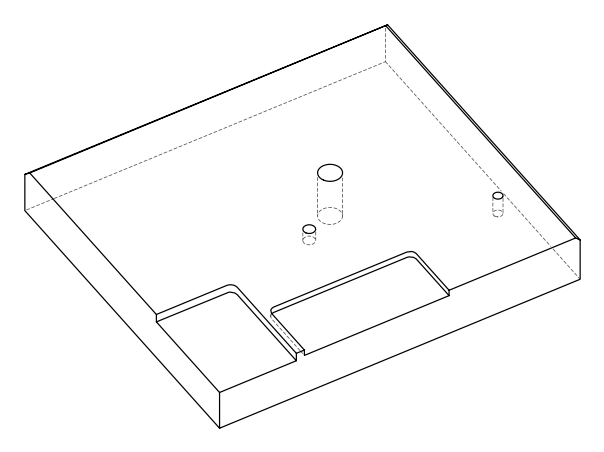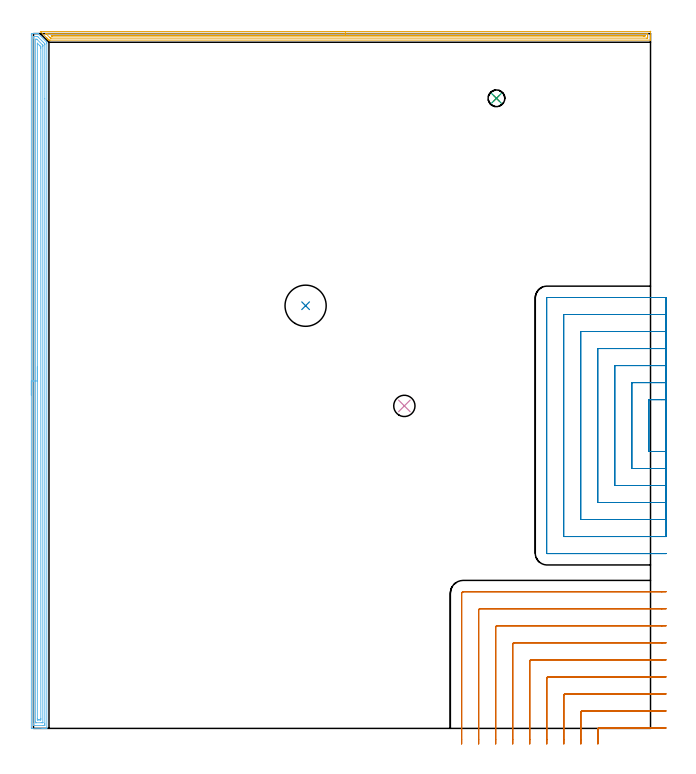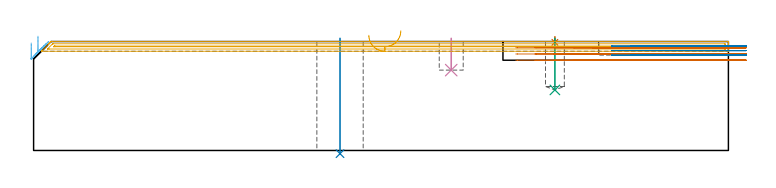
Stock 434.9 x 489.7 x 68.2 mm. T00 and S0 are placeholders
(PLAN: 8 operations, 5 tool changes, 52.6 min)
(1 SPOT_DRILL | STEP1POCKET | NXT0321_9005460120000 | 0.03 min | 0 mm3)
(2 INDEXABLE_INSERT_DRILL_THROUGH_HOLE_FROM_SOLID | STEP1HOLE | NXT0302_029 | 0.29 min | 44997 mm3)
(3 DRILL_BLIND_HOLE_INTO_CENTER | STEP1POCKET | NXT0301_089 | 0.13 min | 3139 mm3)
(4 INDEXABLE_INSERT_DRILL_BLIND_HOLE_FROM_SOLID | STEP1POCKET_1 | UGT0302_001 | 0.08 min | 3155 mm3)
(5 AREA_MILL | FG_CHAMFER_SURFACE | UGT0205_001 | 10.41 min | 8070 mm3)
(6 AREA_MILL_1 | FG_CHAMFER_SURFACE_1 | UGT0205_001 | 15.87 min | 28937 mm3)
(7 MILL_CORNER_NOTCH_RECTANGULAR | CORNER_NOTCH_RECTANGULAR | UGT0201_010 | Follow Part, ap 4, ae 75% | 9.09 min | 172000 mm3)
(8 MILL_SLOT | SLOT_PARTIAL_RECTANGULAR | UGT0201_010 | Follow Part, ap 4, ae 75% | 16.69 min | 135359 mm3)
(TOOL NXT0321_9005460120000 | NC Spot Drill, 142deg, 12mm, Carbide, Uncoated | D12 PA142 FL30 Z2)
(TOOL NXT0302_029 | Index. Insert Drill 29mm [880-D2900L32-05] | D29 PA176 FL145 Z2)
(TOOL NXT0301_089 | Carbide Drill 11.8mm [860.1-1180-035A1-MM 2214] | D11.8 PA140 FL55 Z2)
(TOOL UGT0302_001 | Indexable Insert Drill 15mm | D15 PA180 FL50 Z2)
(TOOL UGT0205_001 | Chamfer Mill 20 x 3 x 45 deg. | D20 FL50 Z2)
(TOOL UGT0201_010 | End Mill 16 mm | D16 FL22 Z2)
(OP 1 SPOT_DRILL)
G17 G21 G94 G90
T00 M6
G54
G17 G0 G90 X326.3 Y444.1 S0 M3
G43 Z78.2 H0
G94 G81 G98 Z67.692 F250. R71.2
G80
M5
M2
(OP 2 INDEXABLE_INSERT_DRILL_THROUGH_HOLE_FROM_SOLID)
G17 G21 G94 G90
T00 M6
G54
G17 G0 G90 X191.8 Y297.9 S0 M3
G43 Z78.2 H1
G94 G81 G98 Z-2.006 F250. R70.2
G80
M5
M2
(OP 3 DRILL_BLIND_HOLE_INTO_CENTER)
G17 G21 G94 G90
T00 M6
G54
G17 G0 G90 X326.3 Y444.1 S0 M3
G43 Z78.2 H1
G94 G81 G98 Z37.9 F250. R70.2
G80
M5
M2
(OP 4 INDEXABLE_INSERT_DRILL_BLIND_HOLE_FROM_SOLID)
G17 G21 G94 G90
T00 M6
G54
G17 G0 G90 X261.4 Y227.3 S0 M3
G43 Z78.2 H0
G94 G81 G98 Z50.3 F250. R70.2
G80
M5
M2
(OP 5 AREA_MILL)
G17 G21 G94 G90
T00 M6
G54
G17 G0 G90 X209.85 Y491.2 S1061 M3
G43 Z78.2 H0
Z72.1
G94 G1 X209.888 Z71.228 F250.
X210.002 Z70.363
X210.191 Z69.512
X210.453 Z68.68
X210.787 Z67.874
X211.19 Z67.1
X211.658 Z66.364
X212.19 Z65.672
X212.779 Z65.029
X213.422 Z64.439
X214.114 Z63.908
X214.85 Z63.44
X215.624 Z63.037
X216.43 Z62.703
X217.262 Z62.441
X218.113 Z62.252
X218.978 Z62.138
X219.85 Z62.1
X434.28
X434.853 Y491.199 Z62.098
X434.898 Y491.196 Z62.1
X434.899 Z62.101
X434.9 Y488.15 Z65.144
Y487.611 Z65.686
Y487.271 Z66.025
Y486.732 Z66.564
Y486.392 Z66.902
Y485.42 Z67.88
X434.89 Y485.106 Z68.193
X434.727 Y485.1 Z68.2
X11.674
X10.898 Y485.105 Z68.191
X10.872 Y485.126 Z68.17
X10.78 Y485.218 Z68.079
X10.484 Y485.514 Z67.782
X10.334 Y485.665 Z67.632
X10.199 Y485.799 Z67.498
X10.044 Y485.953 Z67.342
X9.887 Y486.112 Z67.186
X9.767 Y486.232 Z67.066
X9.605 Y486.392 Z66.902
X9.44 Y486.559 Z66.739
X9.335 Y486.664 Z66.634
X5.178 Y490.822 Z62.478
X4.973 Y491.029 Z62.271
X4.819 Y491.193 Z62.106
X4.973 Y491.2 Z62.1
X219.85
Y489.786 Z63.514
X432.617
X432.855 Y489.784 Z63.516
X432.884 Y489.782 Z63.518
X432.89 Y489.779 Z63.521
X432.894 Y489.772 Z63.528
X432.898 Y489.738 Z63.562
X432.9 Y489.705 Z63.595
Y489.508 Z63.792
Y488.15 Z65.15
Y487.751 Z65.549
X432.896 Y487.271 Z66.029
X432.89 Y486.881 Z66.419
X432.869 Y486.521 Z66.779
X432.494 Y486.516 Z66.784
X432.369 Y486.515 Z66.785
X12.443 Y486.514 Z66.786
X12.059 Y486.517 Z66.783
X11.963 Y486.519 Z66.781
X11.944 Y486.521 Z66.779
X11.911 Y486.549 Z66.751
X11.846 Y486.608 Z66.692
X11.674 Y486.776 Z66.524
X8.993 Y489.457 Z63.843
X8.755 Y489.701 Z63.599
X8.714 Y489.747 Z63.553
X8.689 Y489.779 Z63.521
X8.737 Y489.78 Z63.52
X8.993 Y489.785 Z63.515
X9.117
X9.887 Y489.786 Z63.514
X219.85
Y488.372 Z64.928
X430.707 Y488.371 Z64.929
X430.782
X430.841 Y488.368 Z64.932
X430.879 Y488.365 Z64.935
X430.89 Y488.361 Z64.939
X430.892 Y488.34 Z64.96
X430.896 Y488.15 Z65.15
X430.895 Y487.965 Z65.335
X430.89 Y487.938 Z65.362
X430.873 Y487.935 Z65.365
X430.819 Y487.932 Z65.368
X430.707 Y487.93 Z65.37
X430.038 Y487.928 Z65.372
X429.813
X13.461 Y487.929 Z65.371
X13.235 Y487.931 Z65.369
X13.085 Y487.933 Z65.367
X12.974 Y487.937 Z65.363
X12.931 Y487.978 Z65.322
X12.752 Y488.15 Z65.15
X12.567 Y488.336 Z64.964
X12.542 Y488.369 Z64.931
X12.567 Y488.37 Z64.93
X13.235 Y488.372 Z64.928
X13.461
X219.85
X220.722 Z64.966
X221.586 Z65.08
X222.438 Z65.269
X223.27 Z65.531
X224.076 Z65.865
X224.85 Z66.268
X225.586 Z66.737
X226.278 Z67.268
X226.921 Z67.857
X227.51 Z68.501
X228.041 Z69.193
X228.51 Z69.928
X228.913 Z70.702
X229.247 Z71.508
X229.509 Z72.34
X229.698 Z73.192
X229.812 Z74.057
X229.85 Z74.928
G0 Z78.2
M5
M2
(OP 6 AREA_MILL_1)
G17 G21 G94 G90
T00 M6
G54
G17 G0 G90 X-1.5 Y234.85 S1061 M3
G43 Z78.2 H0
Z67.3
G94 G1 Y234.888 Z66.428 F250.
Y235.002 Z65.564
Y235.191 Z64.712
Y235.453 Z63.88
Y235.787 Z63.074
Y236.19 Z62.3
Y236.658 Z61.564
Y237.19 Z60.872
Y237.779 Z60.229
Y238.422 Z59.64
Y239.114 Z59.108
Y239.85 Z58.64
Y240.624 Z58.237
Y241.43 Z57.903
Y242.262 Z57.641
Y243.114 Z57.452
Y243.978 Z57.338
Y244.85 Z57.3
Y488.756
X-1.499 Y489.087 Z57.301
X-1.493 Y489.642 Z57.303
X-1.491 Y489.692 Z57.305
X-0.94 Y489.7 Z57.855
X-0.662 Z58.133
X-0.051 Z58.743
X0.506 Z59.303
X0.838 Z59.634
X1.395 Z60.191
X1.727 Z60.522
X2.391 Z61.19
X3.061 Z61.86
X3.175 Y489.699 Z61.974
X3.3 Y489.69 Z62.095
X3.428 Y489.572 Z62.228
X9.287 Y483.712 Z68.087
X9.395 Y483.595 Z68.191
X9.4 Y482.836 Z68.2
Y0.167
X9.397 Y0.01 Z68.188
X9.359 Y0.007 Z68.15
X8.982 Y0. Z67.782
X8.615 Z67.414
X7.951 Z66.746
X6.73 Z65.527
X6.173 Z64.967
X-1.22 Y0.001 Z57.578
X-1.492 Y0.01 Z57.306
X-1.499 Y0.281 Z57.299
Y0.302
X-1.5 Y244.85 Z57.3
X-0.086 Z58.714
Y486.408
X-0.084 Y487.301 Z58.716
X-0.083 Y487.333 Z58.717
X-0.051 Y487.69 Z58.749
X0.442 Y487.698 Z59.242
X2.219 Y487.7 Z61.019
X2.616 Y487.697 Z61.416
X2.749 Y487.693 Z61.549
X2.851 Y487.687 Z61.651
X2.929 Y487.612 Z61.729
X3.249 Y487.301 Z62.049
X7.062 Y483.488 Z65.862
X7.711 Y482.836 Z66.511
X7.951 Y482.587 Z66.751
X7.984 Y481.943 Z66.784
X7.985 Y481.909 Z66.785
X7.986 Y443.725 Z66.786
Y3.292
X7.984 Y2.399 Z66.784
X7.983 Y2.367 Z66.783
X7.951 Y2.01 Z66.751
X7.457 Y2.002 Z66.257
X7.062 Y2.001 Z65.862
X6.57 Y2. Z65.37
X0.838 Y2.001 Z59.638
X0.344 Y2.002 Z59.144
X-0.051 Y2.01 Z58.749
X-0.083 Y2.399 Z58.717
X-0.084 Y2.432 Z58.716
X-0.086 Y3.292 Z58.714
Y244.85
X1.328 Z60.128
X1.329 Y485.515 Z60.129
X1.33 Y485.615 Z60.13
X1.333 Y485.664 Z60.133
X1.335 Y485.682 Z60.135
X1.359 Y485.69 Z60.159
X1.545 Y485.698 Z60.345
X1.727 Y485.699 Z60.527
X1.911 Y485.698 Z60.711
X2.28 Y485.693 Z61.08
X2.384 Y485.69 Z61.184
X2.421 Y485.668 Z61.221
X2.476 Y485.618 Z61.276
X2.586 Y485.515 Z61.386
X6.392 Y481.709 Z65.192
X6.5 Y481.597 Z65.3
X6.553 Y481.54 Z65.353
X6.563 Y481.526 Z65.363
X6.566 Y481.502 Z65.366
X6.569 Y481.45 Z65.369
X6.571 Y481.05 Z65.371
Y480.65
Y4.185
X6.569 Y4.085 Z65.369
X6.567 Y4.036 Z65.367
X6.565 Y4.018 Z65.365
X6.541 Y4.01 Z65.341
X6.355 Y4.002 Z65.155
X6.173 Y4.001 Z64.973
X5.468 Y4. Z64.268
X1.911 Z60.711
X1.727 Y4.001 Z60.527
X1.543 Y4.003 Z60.343
X1.42 Y4.008 Z60.22
X1.335 Y4.013 Z60.135
X1.333 Y4.052 Z60.133
X1.331 Y4.185 Z60.131
X1.329 Y4.585 Z60.129
X1.328 Y244.85 Z60.128
X2.743 Z61.543
Y482.708
X2.745 Y482.836 Z61.545
X2.748 Y482.884 Z61.548
X2.75 Y482.89 Z61.55
X2.757 Y482.888 Z61.557
X2.77 Y482.878 Z61.57
X2.815 Y482.836 Z61.615
X4.6 Y481.05 Z63.4
X4.807 Y480.833 Z63.607
X5.15 Y480.47 Z63.95
X5.155 Y480.286 Z63.955
X5.156 Y480.157 Z63.956
X5.157 Y479.391 Z63.957
Y6.992
X5.156 Y6.864 Z63.956
X5.151 Y6.105 Z63.951
X5.141 Y6.01 Z63.941
X5.04 Y6.007 Z63.84
X4.825 Y6.003 Z63.625
X4.395 Y6. Z63.195
X3.477 Z62.277
X3.064 Y6.003 Z61.864
X2.858 Y6.007 Z61.658
X2.761 Y6.01 Z61.561
X2.75 Y6.074 Z61.55
X2.744 Y6.736 Z61.544
X2.743 Y6.864 Z61.543
Y244.85
Y245.722 Z61.581
Y246.586 Z61.695
Y247.438 Z61.883
Y248.27 Z62.146
Y249.076 Z62.48
Y249.85 Z62.882
Y250.586 Z63.351
Y251.278 Z63.882
Y251.921 Z64.472
Y252.51 Z65.115
Y253.042 Z65.807
Y253.51 Z66.543
Y253.913 Z67.316
Y254.247 Z68.122
Y254.509 Z68.954
Y254.698 Z69.806
Y254.812 Z70.671
Y254.85 Z71.543
G0 Z78.2
M5
M2
(OP 7 MILL_CORNER_NOTCH_RECTANGULAR)
G17 G21 G94 G90
T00 M6
G54
G17 G0 G90 X445.9 Y0.3 S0 M3
G43 Z78.2 H0
Z64.3
G94 G1 X442.9 F250.
X398.593 F500.
G3 X397.8 Y-0.493 R0.8
G1 Y-8.
Y-11. F250.
G0 Z78.2
X445.9 Y12.3
Z64.3
G1 X442.9
X386.593 F500.
G3 X385.8 Y11.507 R0.8
G1 Y-8.
Y-11. F250.
G0 Z78.2
X445.9 Y24.3
Z64.3
G1 X442.9
X374.594 F500.
G3 X373.8 Y23.506 R0.8
G1 Y-8.
Y-11. F250.
G0 Z78.2
X445.9 Y36.3
Z64.3
G1 X442.9
X362.594 F500.
G3 X361.8 Y35.506 R0.8
G1 Y-8.
Y-11. F250.
G0 Z78.2
X445.9 Y48.3
Z64.3
G1 X442.9
X350.594 F500.
G3 X349.8 Y47.506 R0.8
G1 Y-8.
Y-11. F250.
G0 Z78.2
X445.9 Y60.3
Z64.3
G1 X442.9
X338.595 F500.
G3 X337.8 Y59.505 R0.8
G1 Y-8.
Y-11. F250.
G0 Z78.2
X445.9 Y72.3
Z64.3
G1 X442.9
X326.595 F500.
G3 X325.8 Y71.505 R0.8
G1 Y-8.
Y-11. F250.
G0 Z78.2
X445.9 Y84.3
Z64.3
G1 X442.9
X314.595 F500.
G3 X313.8 Y83.505 R0.8
G1 Y-8.
Y-11. F250.
G0 Z78.2
X445.9 Y96.3
Z64.3
G1 X442.9
X302.9 F500.
G3 X301.8 Y95.2 R1.1
G1 Y-8.
Y-11. F250.
G0 Z78.2
X445.9 Y0.3
Z60.4
G1 X442.9
X398.593 F500.
G3 X397.8 Y-0.493 R0.8
G1 Y-8.
Y-11. F250.
G0 Z78.2
X445.9 Y12.3
Z60.4
G1 X442.9
X386.593 F500.
G3 X385.8 Y11.507 R0.8
G1 Y-8.
Y-11. F250.
G0 Z78.2
X445.9 Y24.3
Z60.4
G1 X442.9
X374.594 F500.
G3 X373.8 Y23.506 R0.8
G1 Y-8.
Y-11. F250.
G0 Z78.2
X445.9 Y36.3
Z60.4
G1 X442.9
X362.594 F500.
G3 X361.8 Y35.506 R0.8
G1 Y-8.
Y-11. F250.
G0 Z78.2
X445.9 Y48.3
Z60.4
G1 X442.9
X350.594 F500.
G3 X349.8 Y47.506 R0.8
G1 Y-8.
Y-11. F250.
G0 Z78.2
X445.9 Y60.3
Z60.4
G1 X442.9
X338.595 F500.
G3 X337.8 Y59.505 R0.8
G1 Y-8.
Y-11. F250.
G0 Z78.2
X445.9 Y72.3
Z60.4
G1 X442.9
X326.595 F500.
G3 X325.8 Y71.505 R0.8
G1 Y-8.
Y-11. F250.
G0 Z78.2
X445.9 Y84.3
Z60.4
G1 X442.9
X314.595 F500.
G3 X313.8 Y83.505 R0.8
G1 Y-8.
Y-11. F250.
G0 Z78.2
X445.9 Y96.3
Z60.4
G1 X442.9
X302.9 F500.
G3 X301.8 Y95.2 R1.1
G1 Y-8.
Y-11. F250.
G0 Z78.2
X445.9 Y0.3
Z56.5
G1 X442.9
X398.593 F500.
G3 X397.8 Y-0.493 R0.8
G1 Y-8.
Y-11. F250.
G0 Z78.2
X445.9 Y12.3
Z56.5
G1 X442.9
X386.593 F500.
G3 X385.8 Y11.507 R0.8
G1 Y-8.
Y-11. F250.
G0 Z78.2
X445.9 Y24.3
Z56.5
G1 X442.9
X374.594 F500.
G3 X373.8 Y23.506 R0.8
G1 Y-8.
Y-11. F250.
G0 Z78.2
X445.9 Y36.3
Z56.5
G1 X442.9
X362.594 F500.
G3 X361.8 Y35.506 R0.8
G1 Y-8.
Y-11. F250.
G0 Z78.2
X445.9 Y48.3
Z56.5
G1 X442.9
X350.594 F500.
G3 X349.8 Y47.506 R0.8
G1 Y-8.
Y-11. F250.
G0 Z78.2
X445.9 Y60.3
Z56.5
G1 X442.9
X338.595 F500.
G3 X337.8 Y59.505 R0.8
G1 Y-8.
Y-11. F250.
G0 Z78.2
X445.9 Y72.3
Z56.5
G1 X442.9
X326.595 F500.
G3 X325.8 Y71.505 R0.8
G1 Y-8.
Y-11. F250.
G0 Z78.2
X445.9 Y84.3
Z56.5
G1 X442.9
X314.595 F500.
G3 X313.8 Y83.505 R0.8
G1 Y-8.
Y-11. F250.
G0 Z78.2
X445.9 Y96.3
Z56.5
G1 X442.9
X302.9 F500.
G3 X301.8 Y95.2 R1.1
G1 Y-8.
Y-11. F250.
G0 Z78.2
M5
M2
(OP 8 MILL_SLOT)
G17 G21 G94 G90
T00 M6
G54
G17 G0 G90 X445.9 Y231.7 S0 M3
G43 Z78.2 H0
Z65.367
G94 G1 X442.9 F250.
X433.7 F500.
Y195.2
X442.9
X445.9 F250.
Y243.7
X442.9
X421.7 F500.
Y183.2
X442.9
X445.9 F250.
Y255.7
X442.9
X409.7 F500.
Y171.2
X442.9
X445.9 F250.
Y267.7
X442.9
X397.7 F500.
Y159.2
X442.9
X445.9 F250.
Y279.7
X442.9
X385.7 F500.
Y147.2
X442.9
X445.9 F250.
Y291.7
X442.9
X373.7 F500.
Y135.2
X442.9
X445.9 F250.
Y303.7
X442.9
X362. F500.
G3 X361.7 Y303.4 R0.3
G1 Y123.5
G3 X362. Y123.2 R0.3
G1 X442.9
X445.9 F250.
G0 Y231.7 Z62.533
G1 X442.9
X433.7 F500.
Y195.2
X442.9
X445.9 F250.
Y243.7
X442.9
X421.7 F500.
Y183.2
X442.9
X445.9 F250.
Y255.7
X442.9
X409.7 F500.
Y171.2
X442.9
X445.9 F250.
Y267.7
X442.9
X397.7 F500.
Y159.2
X442.9
X445.9 F250.
Y279.7
X442.9
X385.7 F500.
Y147.2
X442.9
X445.9 F250.
Y291.7
X442.9
X373.7 F500.
Y135.2
X442.9
X445.9 F250.
Y303.7
X442.9
X362. F500.
G3 X361.7 Y303.4 R0.3
G1 Y123.5
G3 X362. Y123.2 R0.3
G1 X442.9
X445.9 F250.
G0 Y231.7 Z59.7
G1 X442.9
X433.7 F500.
Y195.2
X442.9
X445.9 F250.
Y243.7
X442.9
X421.7 F500.
Y183.2
X442.9
X445.9 F250.
Y255.7
X442.9
X409.7 F500.
Y171.2
X442.9
X445.9 F250.
Y267.7
X442.9
X397.7 F500.
Y159.2
X442.9
X445.9 F250.
Y279.7
X442.9
X385.7 F500.
Y147.2
X442.9
X445.9 F250.
Y291.7
X442.9
X373.7 F500.
Y135.2
X442.9
X445.9 F250.
Y303.7
X442.9
X362. F500.
G3 X361.7 Y303.4 R0.3
G1 Y123.5
G3 X362. Y123.2 R0.3
G1 X442.9
X445.9 F250.
G0 Z78.2
M5
M2
